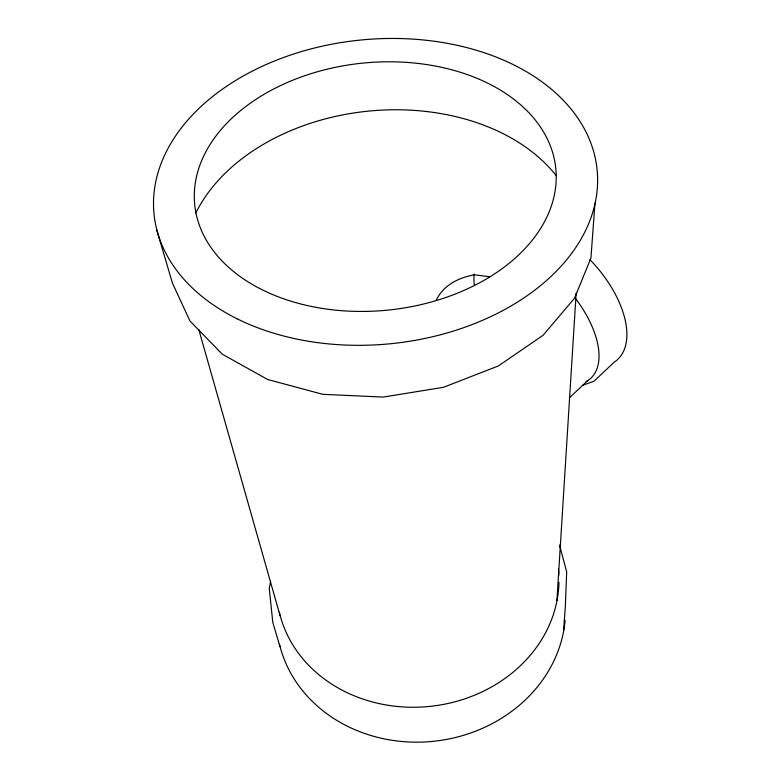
<?xml version="1.0" encoding="UTF-8"?>
<svg xmlns="http://www.w3.org/2000/svg" width="781" height="781" viewBox="0 0 781 781"><rect width="100%" height="100%" fill="white"/><g stroke="black" fill="none" stroke-linecap="round" stroke-linejoin="round"><path stroke-width="1.17" d="M556.921 600.452L576.153 293.06M563.531 631.068L565.356 606.29L566.684 571.897L559.518 545.099M594.976 203.138L590.934 258.081L574.523 298.215L543.098 335.283L498.346 365.967L443.52 387.288L383.207 397.07L322.778 394.327L267.59 379.468L222.234 354.154L189.959 321.011L172.445 283.093L156.639 229.643M270.626 581.298L269.24 588.444L272.813 622.437L279.959 646.629M436.257 300.177C443.374 285.192 458.769 277.519 474.545 274.795L489.423 276.718M569.378 397.793L587.908 380.435M582.46 385.375L593.96 381.235L614.383 362.033A85.275 46.099 48.6 0 0 589.85 259.565M198.794 329.543L280.115 615.789M575.695 298.723A81.536 42.242 48.6 0 1 586.033 381.606M474.262 284.782A81.536 42.242 48.6 0 1 474.184 274.053M565.132 620.202A144.866 128.055 -6.9 0 1 430.419 741.589A144.866 128.055 -6.9 0 1 279.471 644.266M558.444 569.154A141.459 123.086 -6.7 0 1 558.884 575.089M558.962 582.333A141.459 123.086 -6.7 0 1 430.477 706.336A141.459 123.086 -6.7 0 1 279.344 612.265M195.816 212.959A198.823 142.005 -5.8 0 1 367.246 111.244A198.823 142.005 -5.8 0 1 556.228 175.637M237.053 318.765A222.644 152.588 -5.7 0 0 595.132 203.158A222.644 152.588 -5.7 0 0 294.515 53.723A222.644 152.588 -5.7 0 0 237.053 318.765M259.409 288.355A181.446 124.13 -5.7 0 0 553.583 198.394A181.446 124.13 -5.7 0 0 312.79 73.111A181.446 124.13 -5.7 0 0 259.409 288.355"/></g></svg>
